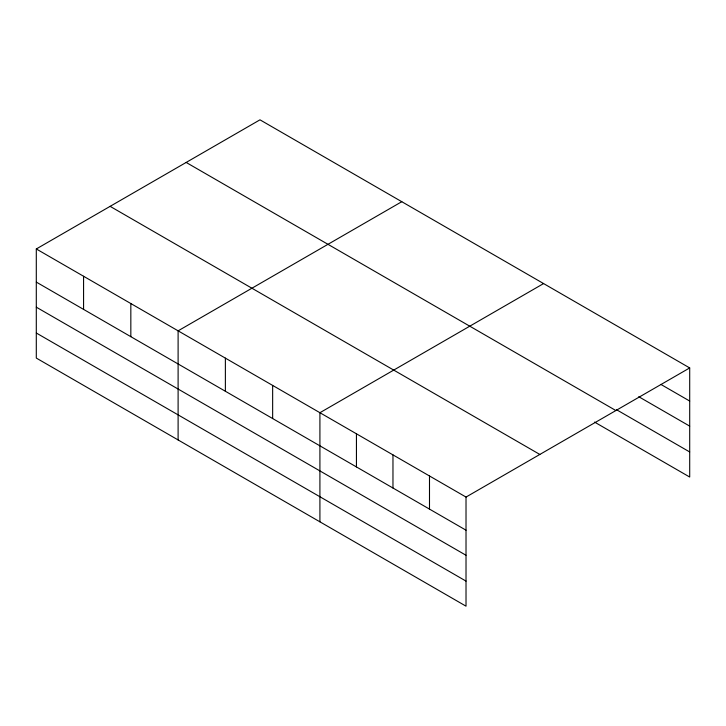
<?xml version="1.0" encoding="UTF-8"?>
<svg xmlns="http://www.w3.org/2000/svg" width="726" height="726" viewBox="0 0 726 726"><rect width="100%" height="100%" fill="white"/><g stroke="black" fill="none" stroke-linecap="round" stroke-linejoin="round"><path stroke-width="1.09" d="M466.019 555.263L466.019 497.065L36.3 248.964L36.3 358.072L466.019 606.174L466.019 555.263L36.3 307.171M594.54 422.087L689.7 477.036L689.7 367.928L259.981 119.826L36.3 248.964M401.787 201.701L178.106 330.838L178.106 439.947M543.592 283.567L319.912 412.713L319.912 521.822M466.019 497.065L689.7 367.928M660.86 384.399L689.7 401.051M638.753 396.714L689.7 426.126M616.646 409.782L689.7 451.962M186.165 162.442L615.884 410.544M110.116 206.347L539.835 454.449M36.3 282.096L466.019 530.189M36.3 333.007L466.019 581.099M429.493 475.975L429.493 509.107M392.966 454.884L392.966 488.017M356.439 433.803L356.439 466.927M272.649 385.424L272.649 418.548M225.378 358.127L225.378 391.26M130.834 303.55L130.834 336.673M83.572 276.261L83.572 309.385"/></g></svg>
